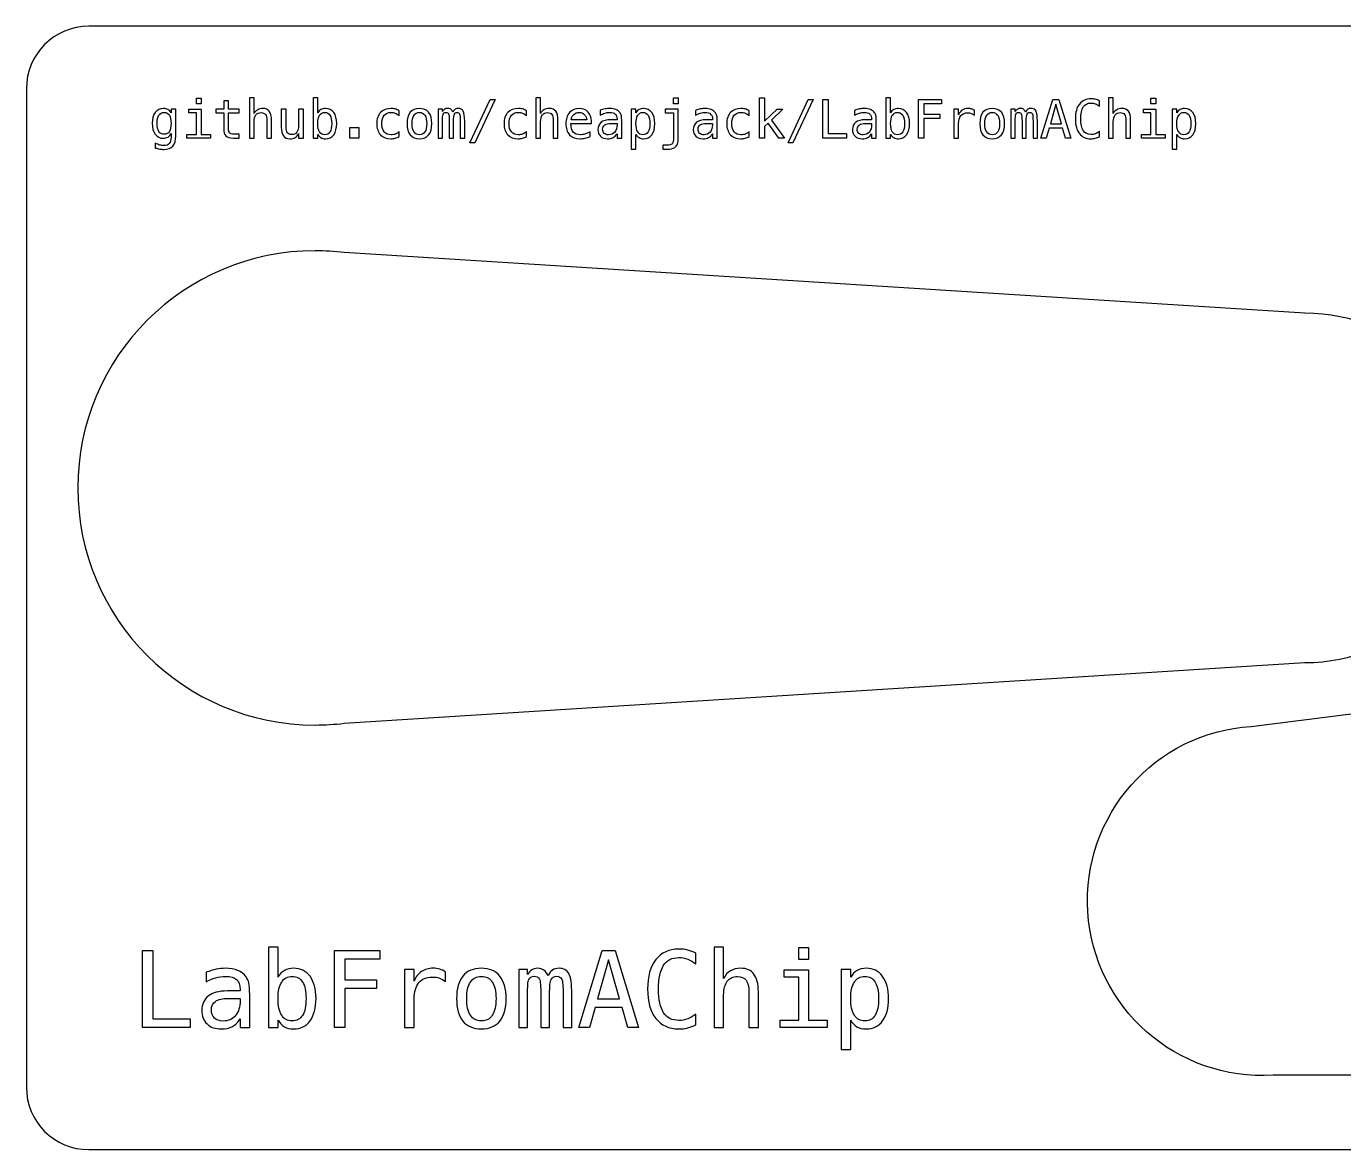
# Model space of a CAD drawing. Extents: x 30 to 231, y -227 to -37.
# Drawn here: x 29.7 to 135.2, y -126.9 to -36.9 of the extents above; entities that cross this region are included whole.
import ezdxf

# ---------------------------------------------------------------- set-up
doc = ezdxf.new("R2010")
doc.units = 0
doc.header["$MEASUREMENT"] = 0
doc.layers.add('LAYER_1', color=7, linetype='CONTINUOUS')

msp = doc.modelspace()

# ---------------------------------------------------------------- linework, layer by layer
at = {"layer": 'LAYER_1', "color": 250}
for points in [[(43.31, -42.66), (43.69, -42.66), (43.69, -43.13), (43.31, -43.13), (43.31, -42.66)], [(66.84, -42.77), (67.23, -42.77), (65.6, -46.25), (65.21, -46.25), (66.84, -42.77)], [(81.53, -42.64), (81.91, -42.64), (81.91, -43.13), (81.53, -43.13), (81.53, -42.64)], [(88.42, -42.64), (88.82, -42.64), (88.82, -44.51), (89.82, -43.55), (90.28, -43.55), (89.37, -44.42), (90.42, -45.86), (89.96, -45.86), (89.1, -44.67), (88.82, -44.93), (88.82, -45.86), (88.42, -45.86), (88.42, -42.64)], [(92.32, -42.77), (92.72, -42.77), (91.09, -46.25), (90.7, -46.25), (92.32, -42.77)], [(93.48, -42.77), (93.9, -42.77), (93.9, -45.51), (95.39, -45.51), (95.39, -45.86), (93.48, -45.86), (93.48, -42.77)], [(101.16, -42.77), (102.98, -42.77), (102.98, -43.13), (101.58, -43.13), (101.58, -43.95), (102.85, -43.95), (102.85, -44.3), (101.58, -44.3), (101.58, -45.86), (101.16, -45.86), (101.16, -42.77)], [(111.9, -42.77), (112.4, -42.77), (113.35, -45.86), (112.91, -45.86), (112.69, -45.06), (111.61, -45.06), (111.38, -45.86), (110.95, -45.86), (111.9, -42.77)], [(112.15, -43.14), (111.71, -44.72), (112.59, -44.72), (112.15, -43.14)], [(119.77, -42.66), (120.15, -42.66), (120.15, -43.13), (119.77, -43.13), (119.77, -42.66)], [(42.71, -43.55), (43.69, -43.55), (43.69, -45.57), (44.44, -45.57), (44.44, -45.86), (42.55, -45.86), (42.55, -45.57), (43.31, -45.57), (43.31, -43.85), (42.71, -43.85), (42.71, -43.55)], [(119.17, -43.55), (120.15, -43.55), (120.15, -45.57), (120.9, -45.57), (120.9, -45.86), (119.01, -45.86), (119.01, -45.57), (119.77, -45.57), (119.77, -43.85), (119.17, -43.85), (119.17, -43.55)], [(55.61, -45.03), (56.33, -45.03), (56.33, -45.86), (55.61, -45.86), (55.61, -45.03)], [(91.57, -110.71), (92.33, -110.71), (92.33, -111.67), (91.57, -111.67), (91.57, -110.71)], [(38.99, -110.95), (39.83, -110.95), (39.83, -116.42), (42.81, -116.42), (42.81, -117.12), (38.99, -117.12), (38.99, -110.95)], [(54.36, -110.95), (57.99, -110.95), (57.99, -111.65), (55.19, -111.65), (55.19, -113.31), (57.73, -113.31), (57.73, -114.01), (55.19, -114.01), (55.19, -117.12), (54.36, -117.12), (54.36, -110.95)], [(75.82, -110.95), (76.84, -110.95), (78.73, -117.12), (77.86, -117.12), (77.41, -115.51), (75.25, -115.51), (74.8, -117.12), (73.93, -117.12), (75.82, -110.95)], [(76.33, -111.69), (75.45, -114.84), (77.21, -114.84), (76.33, -111.69)], [(90.38, -112.51), (92.33, -112.51), (92.33, -116.53), (93.84, -116.53), (93.84, -117.12), (90.06, -117.12), (90.06, -116.53), (91.57, -116.53), (91.57, -113.1), (90.38, -113.1), (90.38, -112.51)]]:
    msp.add_lwpolyline(points, dxfattribs=at)
for points, knots in [([(229.69, -121.91), (229.69, -124.67), (227.45, -126.91), (224.69, -126.91), (224.69, -126.91), (34.69, -126.91), (34.69, -126.91), (31.93, -126.91), (29.69, -124.67), (29.69, -121.91), (29.69, -121.91), (29.69, -41.91), (29.69, -41.91), (29.69, -39.15), (31.93, -36.91), (34.69, -36.91), (34.69, -36.91), (224.69, -36.91), (224.69, -36.91), (227.45, -36.91), (229.69, -39.15), (229.69, -41.91), (229.69, -41.91), (229.69, -121.91), (229.69, -121.91)], [0, 0, 0, 0, 1, 1, 1, 2, 2, 2, 3, 3, 3, 4, 4, 4, 5, 5, 5, 6, 6, 6, 7, 7, 7, 8, 8, 8, 8]), ([(45.88, -42.89), (45.88, -42.89), (45.88, -43.55), (45.88, -43.55), (45.88, -43.55), (46.74, -43.55), (46.74, -43.55), (46.74, -43.55), (46.74, -43.84), (46.74, -43.84), (46.74, -43.84), (45.88, -43.84), (45.88, -43.84), (45.88, -43.84), (45.88, -45.1), (45.88, -45.1), (45.88, -45.27), (45.91, -45.39), (45.97, -45.46), (46.04, -45.52), (46.15, -45.56), (46.31, -45.56), (46.31, -45.56), (46.74, -45.56), (46.74, -45.56), (46.74, -45.56), (46.74, -45.86), (46.74, -45.86), (46.74, -45.86), (46.28, -45.86), (46.28, -45.86), (45.99, -45.86), (45.79, -45.8), (45.67, -45.69), (45.56, -45.58), (45.5, -45.38), (45.5, -45.1), (45.5, -45.1), (45.5, -43.84), (45.5, -43.84), (45.5, -43.84), (44.88, -43.84), (44.88, -43.84), (44.88, -43.84), (44.88, -43.55), (44.88, -43.55), (44.88, -43.55), (45.5, -43.55), (45.5, -43.55), (45.5, -43.55), (45.5, -42.89), (45.5, -42.89), (45.5, -42.89), (45.88, -42.89), (45.88, -42.89)], [0, 0, 0, 0, 1, 1, 1, 2, 2, 2, 3, 3, 3, 4, 4, 4, 5, 5, 5, 6, 6, 6, 7, 7, 7, 8, 8, 8, 9, 9, 9, 10, 10, 10, 11, 11, 11, 12, 12, 12, 13, 13, 13, 14, 14, 14, 15, 15, 15, 16, 16, 16, 17, 17, 17, 18, 18, 18, 18]), ([(49.33, -44.43), (49.33, -44.43), (49.33, -45.86), (49.33, -45.86), (49.33, -45.86), (48.95, -45.86), (48.95, -45.86), (48.95, -45.86), (48.95, -44.43), (48.95, -44.43), (48.95, -44.22), (48.91, -44.07), (48.84, -43.97), (48.76, -43.87), (48.65, -43.82), (48.49, -43.82), (48.32, -43.82), (48.18, -43.88), (48.08, -44.01), (47.99, -44.14), (47.94, -44.32), (47.94, -44.55), (47.94, -44.55), (47.94, -45.86), (47.94, -45.86), (47.94, -45.86), (47.56, -45.86), (47.56, -45.86), (47.56, -45.86), (47.56, -42.64), (47.56, -42.64), (47.56, -42.64), (47.94, -42.64), (47.94, -42.64), (47.94, -42.64), (47.94, -43.89), (47.94, -43.89), (48.01, -43.76), (48.1, -43.66), (48.22, -43.59), (48.33, -43.52), (48.47, -43.49), (48.63, -43.49), (48.86, -43.49), (49.04, -43.57), (49.15, -43.72), (49.27, -43.88), (49.33, -44.11), (49.33, -44.43)], [0, 0, 0, 0, 1, 1, 1, 2, 2, 2, 3, 3, 3, 4, 4, 4, 5, 5, 5, 6, 6, 6, 7, 7, 7, 8, 8, 8, 9, 9, 9, 10, 10, 10, 11, 11, 11, 12, 12, 12, 13, 13, 13, 14, 14, 14, 15, 15, 15, 16, 16, 16, 16]), ([(53.03, -43.84), (53.09, -43.73), (53.18, -43.64), (53.28, -43.58), (53.39, -43.52), (53.52, -43.49), (53.66, -43.49), (53.93, -43.49), (54.15, -43.6), (54.31, -43.81), (54.47, -44.03), (54.55, -44.32), (54.55, -44.7), (54.55, -45.08), (54.47, -45.38), (54.31, -45.6), (54.15, -45.81), (53.93, -45.92), (53.65, -45.92), (53.51, -45.92), (53.39, -45.89), (53.29, -45.83), (53.18, -45.77), (53.1, -45.68), (53.03, -45.57), (53.03, -45.57), (53.03, -45.86), (53.03, -45.86), (53.03, -45.86), (52.65, -45.86), (52.65, -45.86), (52.65, -45.86), (52.65, -42.64), (52.65, -42.64), (52.65, -42.64), (53.03, -42.64), (53.03, -42.64), (53.03, -42.64), (53.03, -43.84), (53.03, -43.84)], [0, 0, 0, 0, 1, 1, 1, 2, 2, 2, 3, 3, 3, 4, 4, 4, 5, 5, 5, 6, 6, 6, 7, 7, 7, 8, 8, 8, 9, 9, 9, 10, 10, 10, 11, 11, 11, 12, 12, 12, 13, 13, 13, 13]), ([(72.27, -44.43), (72.27, -44.43), (72.27, -45.86), (72.27, -45.86), (72.27, -45.86), (71.89, -45.86), (71.89, -45.86), (71.89, -45.86), (71.89, -44.43), (71.89, -44.43), (71.89, -44.22), (71.85, -44.07), (71.78, -43.97), (71.7, -43.87), (71.59, -43.82), (71.43, -43.82), (71.25, -43.82), (71.12, -43.88), (71.02, -44.01), (70.93, -44.14), (70.88, -44.32), (70.88, -44.55), (70.88, -44.55), (70.88, -45.86), (70.88, -45.86), (70.88, -45.86), (70.5, -45.86), (70.5, -45.86), (70.5, -45.86), (70.5, -42.64), (70.5, -42.64), (70.5, -42.64), (70.88, -42.64), (70.88, -42.64), (70.88, -42.64), (70.88, -43.89), (70.88, -43.89), (70.95, -43.76), (71.04, -43.66), (71.15, -43.59), (71.27, -43.52), (71.41, -43.49), (71.56, -43.49), (71.8, -43.49), (71.98, -43.57), (72.09, -43.72), (72.21, -43.88), (72.27, -44.11), (72.27, -44.43)], [0, 0, 0, 0, 1, 1, 1, 2, 2, 2, 3, 3, 3, 4, 4, 4, 5, 5, 5, 6, 6, 6, 7, 7, 7, 8, 8, 8, 9, 9, 9, 10, 10, 10, 11, 11, 11, 12, 12, 12, 13, 13, 13, 14, 14, 14, 15, 15, 15, 16, 16, 16, 16]), ([(98.91, -43.84), (98.97, -43.73), (99.05, -43.64), (99.16, -43.58), (99.27, -43.52), (99.39, -43.49), (99.53, -43.49), (99.81, -43.49), (100.03, -43.6), (100.19, -43.81), (100.35, -44.03), (100.43, -44.32), (100.43, -44.7), (100.43, -45.08), (100.35, -45.38), (100.19, -45.6), (100.03, -45.81), (99.81, -45.92), (99.53, -45.92), (99.39, -45.92), (99.27, -45.89), (99.16, -45.83), (99.06, -45.77), (98.97, -45.68), (98.91, -45.57), (98.91, -45.57), (98.91, -45.86), (98.91, -45.86), (98.91, -45.86), (98.53, -45.86), (98.53, -45.86), (98.53, -45.86), (98.53, -42.64), (98.53, -42.64), (98.53, -42.64), (98.91, -42.64), (98.91, -42.64), (98.91, -42.64), (98.91, -43.84), (98.91, -43.84)], [0, 0, 0, 0, 1, 1, 1, 2, 2, 2, 3, 3, 3, 4, 4, 4, 5, 5, 5, 6, 6, 6, 7, 7, 7, 8, 8, 8, 9, 9, 9, 10, 10, 10, 11, 11, 11, 12, 12, 12, 13, 13, 13, 13]), ([(115.64, -45.75), (115.53, -45.81), (115.43, -45.85), (115.31, -45.88), (115.2, -45.91), (115.08, -45.92), (114.96, -45.92), (114.56, -45.92), (114.26, -45.78), (114.04, -45.5), (113.82, -45.22), (113.71, -44.83), (113.71, -44.32), (113.71, -43.82), (113.82, -43.42), (114.04, -43.14), (114.26, -42.86), (114.57, -42.72), (114.96, -42.72), (115.08, -42.72), (115.2, -42.73), (115.31, -42.76), (115.43, -42.79), (115.53, -42.83), (115.64, -42.89), (115.64, -42.89), (115.64, -43.32), (115.64, -43.32), (115.54, -43.23), (115.43, -43.17), (115.31, -43.12), (115.2, -43.08), (115.08, -43.06), (114.96, -43.06), (114.69, -43.06), (114.48, -43.16), (114.35, -43.37), (114.21, -43.58), (114.15, -43.9), (114.15, -44.32), (114.15, -44.74), (114.21, -45.06), (114.35, -45.27), (114.48, -45.48), (114.69, -45.58), (114.96, -45.58), (115.08, -45.58), (115.2, -45.56), (115.32, -45.52), (115.43, -45.47), (115.54, -45.41), (115.64, -45.32), (115.64, -45.32), (115.64, -45.75), (115.64, -45.75)], [0, 0, 0, 0, 1, 1, 1, 2, 2, 2, 3, 3, 3, 4, 4, 4, 5, 5, 5, 6, 6, 6, 7, 7, 7, 8, 8, 8, 9, 9, 9, 10, 10, 10, 11, 11, 11, 12, 12, 12, 13, 13, 13, 14, 14, 14, 15, 15, 15, 16, 16, 16, 17, 17, 17, 18, 18, 18, 18]), ([(118.14, -44.43), (118.14, -44.43), (118.14, -45.86), (118.14, -45.86), (118.14, -45.86), (117.76, -45.86), (117.76, -45.86), (117.76, -45.86), (117.76, -44.43), (117.76, -44.43), (117.76, -44.22), (117.73, -44.07), (117.65, -43.97), (117.58, -43.87), (117.46, -43.82), (117.31, -43.82), (117.13, -43.82), (116.99, -43.88), (116.9, -44.01), (116.8, -44.14), (116.75, -44.32), (116.75, -44.55), (116.75, -44.55), (116.75, -45.86), (116.75, -45.86), (116.75, -45.86), (116.37, -45.86), (116.37, -45.86), (116.37, -45.86), (116.37, -42.64), (116.37, -42.64), (116.37, -42.64), (116.75, -42.64), (116.75, -42.64), (116.75, -42.64), (116.75, -43.89), (116.75, -43.89), (116.82, -43.76), (116.91, -43.66), (117.03, -43.59), (117.15, -43.52), (117.28, -43.49), (117.44, -43.49), (117.68, -43.49), (117.85, -43.57), (117.97, -43.72), (118.09, -43.88), (118.14, -44.11), (118.14, -44.43)], [0, 0, 0, 0, 1, 1, 1, 2, 2, 2, 3, 3, 3, 4, 4, 4, 5, 5, 5, 6, 6, 6, 7, 7, 7, 8, 8, 8, 9, 9, 9, 10, 10, 10, 11, 11, 11, 12, 12, 12, 13, 13, 13, 14, 14, 14, 15, 15, 15, 16, 16, 16, 16]), ([(41.66, -45.71), (41.66, -46.06), (41.58, -46.32), (41.42, -46.5), (41.26, -46.68), (41.01, -46.77), (40.7, -46.77), (40.59, -46.77), (40.48, -46.76), (40.37, -46.74), (40.25, -46.72), (40.14, -46.69), (40.02, -46.66), (40.02, -46.66), (40.02, -46.28), (40.02, -46.28), (40.16, -46.34), (40.28, -46.39), (40.39, -46.42), (40.5, -46.45), (40.6, -46.47), (40.7, -46.47), (40.9, -46.47), (41.05, -46.41), (41.14, -46.3), (41.24, -46.19), (41.28, -46.01), (41.28, -45.77), (41.28, -45.77), (41.28, -45.75), (41.28, -45.75), (41.28, -45.75), (41.28, -45.49), (41.28, -45.49), (41.22, -45.62), (41.14, -45.72), (41.04, -45.78), (40.93, -45.85), (40.8, -45.88), (40.65, -45.88), (40.38, -45.88), (40.17, -45.77), (40.01, -45.55), (39.85, -45.34), (39.77, -45.05), (39.77, -44.68), (39.77, -44.32), (39.85, -44.03), (40.01, -43.81), (40.17, -43.6), (40.38, -43.49), (40.65, -43.49), (40.8, -43.49), (40.93, -43.52), (41.03, -43.58), (41.14, -43.64), (41.22, -43.73), (41.28, -43.85), (41.28, -43.85), (41.28, -43.55), (41.28, -43.55), (41.28, -43.55), (41.66, -43.55), (41.66, -43.55), (41.66, -43.55), (41.66, -45.71), (41.66, -45.71)], [0, 0, 0, 0, 1, 1, 1, 2, 2, 2, 3, 3, 3, 4, 4, 4, 5, 5, 5, 6, 6, 6, 7, 7, 7, 8, 8, 8, 9, 9, 9, 10, 10, 10, 11, 11, 11, 12, 12, 12, 13, 13, 13, 14, 14, 14, 15, 15, 15, 16, 16, 16, 17, 17, 17, 18, 18, 18, 19, 19, 19, 20, 20, 20, 21, 21, 21, 22, 22, 22, 22]), ([(41.28, -44.68), (41.28, -44.4), (41.24, -44.18), (41.15, -44.03), (41.05, -43.89), (40.92, -43.81), (40.74, -43.81), (40.55, -43.81), (40.41, -43.89), (40.31, -44.03), (40.22, -44.18), (40.17, -44.4), (40.17, -44.68), (40.17, -44.97), (40.22, -45.19), (40.31, -45.34), (40.41, -45.49), (40.56, -45.56), (40.74, -45.56), (40.92, -45.56), (41.05, -45.49), (41.15, -45.34), (41.24, -45.19), (41.28, -44.97), (41.28, -44.68)], [0, 0, 0, 0, 1, 1, 1, 2, 2, 2, 3, 3, 3, 4, 4, 4, 5, 5, 5, 6, 6, 6, 7, 7, 7, 8, 8, 8, 8]), ([(50.11, -44.98), (50.11, -44.98), (50.11, -43.55), (50.11, -43.55), (50.11, -43.55), (50.49, -43.55), (50.49, -43.55), (50.49, -43.55), (50.49, -44.98), (50.49, -44.98), (50.49, -45.19), (50.53, -45.35), (50.6, -45.44), (50.67, -45.54), (50.79, -45.59), (50.94, -45.59), (51.12, -45.59), (51.26, -45.53), (51.35, -45.4), (51.45, -45.28), (51.5, -45.09), (51.5, -44.86), (51.5, -44.86), (51.5, -43.55), (51.5, -43.55), (51.5, -43.55), (51.88, -43.55), (51.88, -43.55), (51.88, -43.55), (51.88, -45.86), (51.88, -45.86), (51.88, -45.86), (51.5, -45.86), (51.5, -45.86), (51.5, -45.86), (51.5, -45.51), (51.5, -45.51), (51.43, -45.65), (51.34, -45.75), (51.22, -45.82), (51.1, -45.89), (50.97, -45.92), (50.81, -45.92), (50.57, -45.92), (50.4, -45.84), (50.28, -45.69), (50.17, -45.53), (50.11, -45.3), (50.11, -44.98)], [0, 0, 0, 0, 1, 1, 1, 2, 2, 2, 3, 3, 3, 4, 4, 4, 5, 5, 5, 6, 6, 6, 7, 7, 7, 8, 8, 8, 9, 9, 9, 10, 10, 10, 11, 11, 11, 12, 12, 12, 13, 13, 13, 14, 14, 14, 15, 15, 15, 16, 16, 16, 16]), ([(54.15, -44.71), (54.15, -44.41), (54.11, -44.19), (54.01, -44.04), (53.92, -43.89), (53.78, -43.81), (53.6, -43.81), (53.41, -43.81), (53.27, -43.89), (53.18, -44.04), (53.08, -44.19), (53.03, -44.41), (53.03, -44.71), (53.03, -45), (53.08, -45.22), (53.18, -45.37), (53.27, -45.52), (53.41, -45.6), (53.6, -45.6), (53.78, -45.6), (53.92, -45.52), (54.01, -45.37), (54.11, -45.22), (54.15, -45), (54.15, -44.71)], [0, 0, 0, 0, 1, 1, 1, 2, 2, 2, 3, 3, 3, 4, 4, 4, 5, 5, 5, 6, 6, 6, 7, 7, 7, 8, 8, 8, 8]), ([(59.55, -45.74), (59.44, -45.8), (59.34, -45.85), (59.23, -45.88), (59.12, -45.91), (59.01, -45.92), (58.9, -45.92), (58.54, -45.92), (58.26, -45.81), (58.06, -45.6), (57.86, -45.38), (57.75, -45.09), (57.75, -44.71), (57.75, -44.33), (57.86, -44.03), (58.06, -43.81), (58.26, -43.6), (58.54, -43.49), (58.9, -43.49), (59.01, -43.49), (59.12, -43.5), (59.22, -43.53), (59.33, -43.56), (59.44, -43.61), (59.55, -43.67), (59.55, -43.67), (59.55, -44.07), (59.55, -44.07), (59.44, -43.98), (59.34, -43.91), (59.24, -43.87), (59.14, -43.83), (59.03, -43.81), (58.9, -43.81), (58.66, -43.81), (58.48, -43.89), (58.35, -44.04), (58.22, -44.2), (58.16, -44.42), (58.16, -44.71), (58.16, -44.99), (58.22, -45.21), (58.35, -45.37), (58.48, -45.52), (58.66, -45.6), (58.9, -45.6), (59.03, -45.6), (59.15, -45.58), (59.25, -45.54), (59.36, -45.5), (59.46, -45.43), (59.55, -45.35), (59.55, -45.35), (59.55, -45.74), (59.55, -45.74)], [0, 0, 0, 0, 1, 1, 1, 2, 2, 2, 3, 3, 3, 4, 4, 4, 5, 5, 5, 6, 6, 6, 7, 7, 7, 8, 8, 8, 9, 9, 9, 10, 10, 10, 11, 11, 11, 12, 12, 12, 13, 13, 13, 14, 14, 14, 15, 15, 15, 16, 16, 16, 17, 17, 17, 18, 18, 18, 18]), ([(61.17, -43.49), (61.49, -43.49), (61.74, -43.59), (61.91, -43.8), (62.08, -44.01), (62.17, -44.31), (62.17, -44.71), (62.17, -45.1), (62.08, -45.4), (61.91, -45.61), (61.74, -45.82), (61.5, -45.92), (61.17, -45.92), (60.85, -45.92), (60.61, -45.82), (60.44, -45.61), (60.27, -45.4), (60.18, -45.1), (60.18, -44.71), (60.18, -44.31), (60.27, -44.01), (60.44, -43.8), (60.61, -43.59), (60.85, -43.49), (61.17, -43.49)], [0, 0, 0, 0, 1, 1, 1, 2, 2, 2, 3, 3, 3, 4, 4, 4, 5, 5, 5, 6, 6, 6, 7, 7, 7, 8, 8, 8, 8]), ([(61.17, -43.81), (60.98, -43.81), (60.83, -43.89), (60.74, -44.04), (60.64, -44.19), (60.59, -44.41), (60.59, -44.71), (60.59, -45), (60.64, -45.22), (60.74, -45.37), (60.83, -45.52), (60.98, -45.6), (61.17, -45.6), (61.37, -45.6), (61.51, -45.52), (61.61, -45.37), (61.71, -45.22), (61.76, -45), (61.76, -44.71), (61.76, -44.41), (61.71, -44.19), (61.61, -44.04), (61.51, -43.89), (61.37, -43.81), (61.17, -43.81)], [0, 0, 0, 0, 1, 1, 1, 2, 2, 2, 3, 3, 3, 4, 4, 4, 5, 5, 5, 6, 6, 6, 7, 7, 7, 8, 8, 8, 8]), ([(63.85, -43.78), (63.89, -43.68), (63.95, -43.61), (64.03, -43.56), (64.1, -43.51), (64.18, -43.49), (64.29, -43.49), (64.47, -43.49), (64.6, -43.56), (64.68, -43.71), (64.76, -43.85), (64.8, -44.12), (64.8, -44.52), (64.8, -44.52), (64.8, -45.86), (64.8, -45.86), (64.8, -45.86), (64.45, -45.86), (64.45, -45.86), (64.45, -45.86), (64.45, -44.54), (64.45, -44.54), (64.45, -44.21), (64.43, -44.01), (64.39, -43.93), (64.36, -43.85), (64.29, -43.81), (64.19, -43.81), (64.08, -43.81), (64.01, -43.85), (63.97, -43.94), (63.93, -44.02), (63.91, -44.22), (63.91, -44.54), (63.91, -44.54), (63.91, -45.86), (63.91, -45.86), (63.91, -45.86), (63.56, -45.86), (63.56, -45.86), (63.56, -45.86), (63.56, -44.54), (63.56, -44.54), (63.56, -44.21), (63.54, -44), (63.5, -43.92), (63.46, -43.85), (63.39, -43.81), (63.29, -43.81), (63.19, -43.81), (63.12, -43.85), (63.08, -43.94), (63.04, -44.02), (63.02, -44.22), (63.02, -44.54), (63.02, -44.54), (63.02, -45.86), (63.02, -45.86), (63.02, -45.86), (62.67, -45.86), (62.67, -45.86), (62.67, -45.86), (62.67, -43.55), (62.67, -43.55), (62.67, -43.55), (63.02, -43.55), (63.02, -43.55), (63.02, -43.55), (63.02, -43.74), (63.02, -43.74), (63.07, -43.66), (63.12, -43.6), (63.19, -43.56), (63.26, -43.51), (63.34, -43.49), (63.42, -43.49), (63.53, -43.49), (63.61, -43.51), (63.68, -43.56), (63.75, -43.61), (63.81, -43.68), (63.85, -43.78)], [0, 0, 0, 0, 1, 1, 1, 2, 2, 2, 3, 3, 3, 4, 4, 4, 5, 5, 5, 6, 6, 6, 7, 7, 7, 8, 8, 8, 9, 9, 9, 10, 10, 10, 11, 11, 11, 12, 12, 12, 13, 13, 13, 14, 14, 14, 15, 15, 15, 16, 16, 16, 17, 17, 17, 18, 18, 18, 19, 19, 19, 20, 20, 20, 21, 21, 21, 22, 22, 22, 23, 23, 23, 24, 24, 24, 25, 25, 25, 26, 26, 26, 27, 27, 27, 27]), ([(69.74, -45.74), (69.64, -45.8), (69.53, -45.85), (69.42, -45.88), (69.32, -45.91), (69.21, -45.92), (69.09, -45.92), (68.73, -45.92), (68.45, -45.81), (68.25, -45.6), (68.05, -45.38), (67.95, -45.09), (67.95, -44.71), (67.95, -44.33), (68.05, -44.03), (68.25, -43.81), (68.45, -43.6), (68.73, -43.49), (69.09, -43.49), (69.2, -43.49), (69.31, -43.5), (69.42, -43.53), (69.53, -43.56), (69.63, -43.61), (69.74, -43.67), (69.74, -43.67), (69.74, -44.07), (69.74, -44.07), (69.64, -43.98), (69.54, -43.91), (69.44, -43.87), (69.34, -43.83), (69.22, -43.81), (69.09, -43.81), (68.85, -43.81), (68.67, -43.89), (68.54, -44.04), (68.41, -44.2), (68.35, -44.42), (68.35, -44.71), (68.35, -44.99), (68.42, -45.21), (68.54, -45.37), (68.67, -45.52), (68.86, -45.6), (69.09, -45.6), (69.23, -45.6), (69.34, -45.58), (69.45, -45.54), (69.55, -45.5), (69.65, -45.43), (69.74, -45.35), (69.74, -45.35), (69.74, -45.74), (69.74, -45.74)], [0, 0, 0, 0, 1, 1, 1, 2, 2, 2, 3, 3, 3, 4, 4, 4, 5, 5, 5, 6, 6, 6, 7, 7, 7, 8, 8, 8, 9, 9, 9, 10, 10, 10, 11, 11, 11, 12, 12, 12, 13, 13, 13, 14, 14, 14, 15, 15, 15, 16, 16, 16, 17, 17, 17, 18, 18, 18, 18]), ([(74.96, -44.51), (74.96, -44.51), (74.96, -44.7), (74.96, -44.7), (74.96, -44.7), (73.31, -44.7), (73.31, -44.7), (73.31, -44.7), (73.31, -44.71), (73.31, -44.71), (73.3, -45.03), (73.36, -45.25), (73.49, -45.39), (73.62, -45.53), (73.81, -45.6), (74.05, -45.6), (74.17, -45.6), (74.3, -45.58), (74.43, -45.54), (74.56, -45.5), (74.7, -45.44), (74.85, -45.37), (74.85, -45.37), (74.85, -45.74), (74.85, -45.74), (74.71, -45.8), (74.57, -45.85), (74.44, -45.88), (74.3, -45.91), (74.17, -45.92), (74.05, -45.92), (73.69, -45.92), (73.4, -45.81), (73.2, -45.6), (73, -45.38), (72.9, -45.08), (72.9, -44.71), (72.9, -44.34), (73, -44.04), (73.2, -43.82), (73.39, -43.6), (73.66, -43.49), (73.99, -43.49), (74.28, -43.49), (74.52, -43.59), (74.69, -43.79), (74.86, -43.99), (74.95, -44.23), (74.96, -44.51)], [0, 0, 0, 0, 1, 1, 1, 2, 2, 2, 3, 3, 3, 4, 4, 4, 5, 5, 5, 6, 6, 6, 7, 7, 7, 8, 8, 8, 9, 9, 9, 10, 10, 10, 11, 11, 11, 12, 12, 12, 13, 13, 13, 14, 14, 14, 15, 15, 15, 16, 16, 16, 16]), ([(74.58, -44.4), (74.56, -44.24), (74.5, -44.1), (74.4, -43.99), (74.3, -43.87), (74.16, -43.81), (73.97, -43.81), (73.79, -43.81), (73.64, -43.87), (73.52, -43.99), (73.4, -44.12), (73.34, -44.25), (73.33, -44.4), (73.33, -44.4), (74.58, -44.4), (74.58, -44.4)], [0, 0, 0, 0, 1, 1, 1, 2, 2, 2, 3, 3, 3, 4, 4, 4, 5, 5, 5, 5]), ([(77.38, -44.54), (77.38, -44.54), (77.38, -45.86), (77.38, -45.86), (77.38, -45.86), (77, -45.86), (77, -45.86), (77, -45.86), (77, -45.52), (77, -45.52), (76.92, -45.66), (76.82, -45.76), (76.69, -45.82), (76.57, -45.89), (76.42, -45.92), (76.24, -45.92), (76.01, -45.92), (75.82, -45.85), (75.68, -45.72), (75.54, -45.59), (75.47, -45.41), (75.47, -45.19), (75.47, -44.93), (75.55, -44.73), (75.73, -44.6), (75.9, -44.47), (76.15, -44.4), (76.49, -44.4), (76.49, -44.4), (77, -44.4), (77, -44.4), (77, -44.4), (77, -44.34), (77, -44.34), (77, -44.16), (76.95, -44.02), (76.86, -43.94), (76.77, -43.85), (76.62, -43.81), (76.42, -43.81), (76.29, -43.81), (76.16, -43.83), (76.02, -43.87), (75.89, -43.91), (75.76, -43.96), (75.64, -44.03), (75.64, -44.03), (75.64, -43.65), (75.64, -43.65), (75.78, -43.6), (75.91, -43.56), (76.04, -43.53), (76.17, -43.5), (76.3, -43.49), (76.42, -43.49), (76.61, -43.49), (76.77, -43.52), (76.91, -43.57), (77.04, -43.63), (77.15, -43.72), (77.24, -43.83), (77.29, -43.9), (77.33, -43.98), (77.35, -44.08), (77.37, -44.19), (77.38, -44.34), (77.38, -44.54)], [0, 0, 0, 0, 1, 1, 1, 2, 2, 2, 3, 3, 3, 4, 4, 4, 5, 5, 5, 6, 6, 6, 7, 7, 7, 8, 8, 8, 9, 9, 9, 10, 10, 10, 11, 11, 11, 12, 12, 12, 13, 13, 13, 14, 14, 14, 15, 15, 15, 16, 16, 16, 17, 17, 17, 18, 18, 18, 19, 19, 19, 20, 20, 20, 21, 21, 21, 22, 22, 22, 22]), ([(78.52, -45.57), (78.52, -45.57), (78.52, -46.74), (78.52, -46.74), (78.52, -46.74), (78.13, -46.74), (78.13, -46.74), (78.13, -46.74), (78.13, -43.55), (78.13, -43.55), (78.13, -43.55), (78.52, -43.55), (78.52, -43.55), (78.52, -43.55), (78.52, -43.84), (78.52, -43.84), (78.58, -43.73), (78.66, -43.64), (78.77, -43.58), (78.88, -43.52), (79, -43.49), (79.13, -43.49), (79.41, -43.49), (79.63, -43.6), (79.79, -43.81), (79.95, -44.03), (80.03, -44.33), (80.03, -44.71), (80.03, -45.09), (79.95, -45.39), (79.79, -45.6), (79.63, -45.81), (79.41, -45.92), (79.13, -45.92), (78.99, -45.92), (78.87, -45.89), (78.77, -45.83), (78.66, -45.77), (78.58, -45.68), (78.52, -45.57)], [0, 0, 0, 0, 1, 1, 1, 2, 2, 2, 3, 3, 3, 4, 4, 4, 5, 5, 5, 6, 6, 6, 7, 7, 7, 8, 8, 8, 9, 9, 9, 10, 10, 10, 11, 11, 11, 12, 12, 12, 13, 13, 13, 13]), ([(79.63, -44.71), (79.63, -44.41), (79.59, -44.19), (79.49, -44.04), (79.4, -43.89), (79.26, -43.81), (79.08, -43.81), (78.89, -43.81), (78.75, -43.89), (78.66, -44.04), (78.56, -44.19), (78.52, -44.41), (78.52, -44.71), (78.52, -45), (78.56, -45.22), (78.66, -45.37), (78.75, -45.52), (78.89, -45.6), (79.08, -45.6), (79.26, -45.6), (79.4, -45.52), (79.49, -45.37), (79.59, -45.22), (79.63, -45), (79.63, -44.71)], [0, 0, 0, 0, 1, 1, 1, 2, 2, 2, 3, 3, 3, 4, 4, 4, 5, 5, 5, 6, 6, 6, 7, 7, 7, 8, 8, 8, 8]), ([(81.53, -45.9), (81.53, -45.9), (81.53, -43.84), (81.53, -43.84), (81.53, -43.84), (80.87, -43.84), (80.87, -43.84), (80.87, -43.84), (80.87, -43.55), (80.87, -43.55), (80.87, -43.55), (81.91, -43.55), (81.91, -43.55), (81.91, -43.55), (81.91, -45.9), (81.91, -45.9), (81.91, -46.17), (81.85, -46.38), (81.73, -46.52), (81.6, -46.67), (81.43, -46.74), (81.2, -46.74), (81.2, -46.74), (80.67, -46.74), (80.67, -46.74), (80.67, -46.74), (80.67, -46.42), (80.67, -46.42), (80.67, -46.42), (81.16, -46.42), (81.16, -46.42), (81.28, -46.42), (81.38, -46.38), (81.44, -46.29), (81.5, -46.2), (81.53, -46.07), (81.53, -45.9)], [0, 0, 0, 0, 1, 1, 1, 2, 2, 2, 3, 3, 3, 4, 4, 4, 5, 5, 5, 6, 6, 6, 7, 7, 7, 8, 8, 8, 9, 9, 9, 10, 10, 10, 11, 11, 11, 12, 12, 12, 12]), ([(85.03, -44.54), (85.03, -44.54), (85.03, -45.86), (85.03, -45.86), (85.03, -45.86), (84.65, -45.86), (84.65, -45.86), (84.65, -45.86), (84.65, -45.52), (84.65, -45.52), (84.56, -45.66), (84.46, -45.76), (84.34, -45.82), (84.22, -45.89), (84.07, -45.92), (83.89, -45.92), (83.65, -45.92), (83.47, -45.85), (83.32, -45.72), (83.18, -45.59), (83.11, -45.41), (83.11, -45.19), (83.11, -44.93), (83.2, -44.73), (83.37, -44.6), (83.55, -44.47), (83.8, -44.4), (84.13, -44.4), (84.13, -44.4), (84.65, -44.4), (84.65, -44.4), (84.65, -44.4), (84.65, -44.34), (84.65, -44.34), (84.64, -44.16), (84.6, -44.02), (84.5, -43.94), (84.41, -43.85), (84.26, -43.81), (84.06, -43.81), (83.93, -43.81), (83.8, -43.83), (83.67, -43.87), (83.54, -43.91), (83.41, -43.96), (83.28, -44.03), (83.28, -44.03), (83.28, -43.65), (83.28, -43.65), (83.42, -43.6), (83.56, -43.56), (83.69, -43.53), (83.82, -43.5), (83.94, -43.49), (84.06, -43.49), (84.25, -43.49), (84.42, -43.52), (84.55, -43.57), (84.69, -43.63), (84.8, -43.72), (84.88, -43.83), (84.94, -43.9), (84.97, -43.98), (84.99, -44.08), (85.02, -44.19), (85.03, -44.34), (85.03, -44.54)], [0, 0, 0, 0, 1, 1, 1, 2, 2, 2, 3, 3, 3, 4, 4, 4, 5, 5, 5, 6, 6, 6, 7, 7, 7, 8, 8, 8, 9, 9, 9, 10, 10, 10, 11, 11, 11, 12, 12, 12, 13, 13, 13, 14, 14, 14, 15, 15, 15, 16, 16, 16, 17, 17, 17, 18, 18, 18, 19, 19, 19, 20, 20, 20, 21, 21, 21, 22, 22, 22, 22]), ([(87.58, -45.74), (87.48, -45.8), (87.37, -45.85), (87.27, -45.88), (87.16, -45.91), (87.05, -45.92), (86.93, -45.92), (86.58, -45.92), (86.3, -45.81), (86.09, -45.6), (85.89, -45.38), (85.79, -45.09), (85.79, -44.71), (85.79, -44.33), (85.89, -44.03), (86.09, -43.81), (86.3, -43.6), (86.58, -43.49), (86.93, -43.49), (87.05, -43.49), (87.15, -43.5), (87.26, -43.53), (87.37, -43.56), (87.47, -43.61), (87.58, -43.67), (87.58, -43.67), (87.58, -44.07), (87.58, -44.07), (87.48, -43.98), (87.38, -43.91), (87.28, -43.87), (87.18, -43.83), (87.06, -43.81), (86.93, -43.81), (86.7, -43.81), (86.51, -43.89), (86.38, -44.04), (86.26, -44.2), (86.19, -44.42), (86.19, -44.71), (86.19, -44.99), (86.26, -45.21), (86.38, -45.37), (86.51, -45.52), (86.7, -45.6), (86.93, -45.6), (87.07, -45.6), (87.18, -45.58), (87.29, -45.54), (87.39, -45.5), (87.49, -45.43), (87.58, -45.35), (87.58, -45.35), (87.58, -45.74), (87.58, -45.74)], [0, 0, 0, 0, 1, 1, 1, 2, 2, 2, 3, 3, 3, 4, 4, 4, 5, 5, 5, 6, 6, 6, 7, 7, 7, 8, 8, 8, 9, 9, 9, 10, 10, 10, 11, 11, 11, 12, 12, 12, 13, 13, 13, 14, 14, 14, 15, 15, 15, 16, 16, 16, 17, 17, 17, 18, 18, 18, 18]), ([(97.77, -44.54), (97.77, -44.54), (97.77, -45.86), (97.77, -45.86), (97.77, -45.86), (97.39, -45.86), (97.39, -45.86), (97.39, -45.86), (97.39, -45.52), (97.39, -45.52), (97.31, -45.66), (97.21, -45.76), (97.08, -45.82), (96.96, -45.89), (96.81, -45.92), (96.63, -45.92), (96.4, -45.92), (96.21, -45.85), (96.07, -45.72), (95.93, -45.59), (95.86, -45.41), (95.86, -45.19), (95.86, -44.93), (95.94, -44.73), (96.12, -44.6), (96.29, -44.47), (96.54, -44.4), (96.88, -44.4), (96.88, -44.4), (97.39, -44.4), (97.39, -44.4), (97.39, -44.4), (97.39, -44.34), (97.39, -44.34), (97.39, -44.16), (97.34, -44.02), (97.25, -43.94), (97.16, -43.85), (97.01, -43.81), (96.81, -43.81), (96.68, -43.81), (96.55, -43.83), (96.41, -43.87), (96.28, -43.91), (96.15, -43.96), (96.03, -44.03), (96.03, -44.03), (96.03, -43.65), (96.03, -43.65), (96.17, -43.6), (96.3, -43.56), (96.43, -43.53), (96.56, -43.5), (96.68, -43.49), (96.81, -43.49), (97, -43.49), (97.16, -43.52), (97.3, -43.57), (97.43, -43.63), (97.54, -43.72), (97.63, -43.83), (97.68, -43.9), (97.72, -43.98), (97.74, -44.08), (97.76, -44.19), (97.77, -44.34), (97.77, -44.54)], [0, 0, 0, 0, 1, 1, 1, 2, 2, 2, 3, 3, 3, 4, 4, 4, 5, 5, 5, 6, 6, 6, 7, 7, 7, 8, 8, 8, 9, 9, 9, 10, 10, 10, 11, 11, 11, 12, 12, 12, 13, 13, 13, 14, 14, 14, 15, 15, 15, 16, 16, 16, 17, 17, 17, 18, 18, 18, 19, 19, 19, 20, 20, 20, 21, 21, 21, 22, 22, 22, 22]), ([(100.03, -44.71), (100.03, -44.41), (99.98, -44.19), (99.89, -44.04), (99.79, -43.89), (99.66, -43.81), (99.47, -43.81), (99.29, -43.81), (99.15, -43.89), (99.05, -44.04), (98.96, -44.19), (98.91, -44.41), (98.91, -44.71), (98.91, -45), (98.96, -45.22), (99.05, -45.37), (99.15, -45.52), (99.29, -45.6), (99.47, -45.6), (99.66, -45.6), (99.79, -45.52), (99.89, -45.37), (99.98, -45.22), (100.03, -45), (100.03, -44.71)], [0, 0, 0, 0, 1, 1, 1, 2, 2, 2, 3, 3, 3, 4, 4, 4, 5, 5, 5, 6, 6, 6, 7, 7, 7, 8, 8, 8, 8]), ([(105.62, -44.02), (105.53, -43.96), (105.45, -43.91), (105.37, -43.89), (105.28, -43.86), (105.19, -43.84), (105.09, -43.84), (104.85, -43.84), (104.67, -43.92), (104.55, -44.06), (104.42, -44.21), (104.36, -44.43), (104.36, -44.71), (104.36, -44.71), (104.36, -45.86), (104.36, -45.86), (104.36, -45.86), (103.98, -45.86), (103.98, -45.86), (103.98, -45.86), (103.98, -43.55), (103.98, -43.55), (103.98, -43.55), (104.36, -43.55), (104.36, -43.55), (104.36, -43.55), (104.36, -44), (104.36, -44), (104.42, -43.83), (104.52, -43.71), (104.65, -43.62), (104.78, -43.53), (104.94, -43.49), (105.12, -43.49), (105.21, -43.49), (105.3, -43.5), (105.38, -43.53), (105.46, -43.55), (105.54, -43.59), (105.62, -43.63), (105.62, -43.63), (105.62, -44.02), (105.62, -44.02)], [0, 0, 0, 0, 1, 1, 1, 2, 2, 2, 3, 3, 3, 4, 4, 4, 5, 5, 5, 6, 6, 6, 7, 7, 7, 8, 8, 8, 9, 9, 9, 10, 10, 10, 11, 11, 11, 12, 12, 12, 13, 13, 13, 14, 14, 14, 14]), ([(107.05, -43.49), (107.37, -43.49), (107.62, -43.59), (107.79, -43.8), (107.96, -44.01), (108.04, -44.31), (108.04, -44.71), (108.04, -45.1), (107.96, -45.4), (107.79, -45.61), (107.62, -45.82), (107.37, -45.92), (107.05, -45.92), (106.73, -45.92), (106.48, -45.82), (106.31, -45.61), (106.14, -45.4), (106.06, -45.1), (106.06, -44.71), (106.06, -44.31), (106.14, -44.01), (106.31, -43.8), (106.48, -43.59), (106.73, -43.49), (107.05, -43.49)], [0, 0, 0, 0, 1, 1, 1, 2, 2, 2, 3, 3, 3, 4, 4, 4, 5, 5, 5, 6, 6, 6, 7, 7, 7, 8, 8, 8, 8]), ([(107.05, -43.81), (106.86, -43.81), (106.71, -43.89), (106.61, -44.04), (106.51, -44.19), (106.46, -44.41), (106.46, -44.71), (106.46, -45), (106.51, -45.22), (106.61, -45.37), (106.71, -45.52), (106.86, -45.6), (107.05, -45.6), (107.24, -45.6), (107.39, -45.52), (107.49, -45.37), (107.59, -45.22), (107.64, -45), (107.64, -44.71), (107.64, -44.41), (107.59, -44.19), (107.49, -44.04), (107.39, -43.89), (107.24, -43.81), (107.05, -43.81)], [0, 0, 0, 0, 1, 1, 1, 2, 2, 2, 3, 3, 3, 4, 4, 4, 5, 5, 5, 6, 6, 6, 7, 7, 7, 8, 8, 8, 8]), ([(109.72, -43.78), (109.77, -43.68), (109.83, -43.61), (109.9, -43.56), (109.97, -43.51), (110.06, -43.49), (110.16, -43.49), (110.35, -43.49), (110.48, -43.56), (110.56, -43.71), (110.63, -43.85), (110.67, -44.12), (110.67, -44.52), (110.67, -44.52), (110.67, -45.86), (110.67, -45.86), (110.67, -45.86), (110.32, -45.86), (110.32, -45.86), (110.32, -45.86), (110.32, -44.54), (110.32, -44.54), (110.32, -44.21), (110.31, -44.01), (110.27, -43.93), (110.23, -43.85), (110.17, -43.81), (110.07, -43.81), (109.96, -43.81), (109.88, -43.85), (109.84, -43.94), (109.8, -44.02), (109.78, -44.22), (109.78, -44.54), (109.78, -44.54), (109.78, -45.86), (109.78, -45.86), (109.78, -45.86), (109.44, -45.86), (109.44, -45.86), (109.44, -45.86), (109.44, -44.54), (109.44, -44.54), (109.44, -44.21), (109.42, -44), (109.38, -43.92), (109.34, -43.85), (109.27, -43.81), (109.16, -43.81), (109.06, -43.81), (108.99, -43.85), (108.95, -43.94), (108.92, -44.02), (108.9, -44.22), (108.9, -44.54), (108.9, -44.54), (108.9, -45.86), (108.9, -45.86), (108.9, -45.86), (108.55, -45.86), (108.55, -45.86), (108.55, -45.86), (108.55, -43.55), (108.55, -43.55), (108.55, -43.55), (108.9, -43.55), (108.9, -43.55), (108.9, -43.55), (108.9, -43.74), (108.9, -43.74), (108.94, -43.66), (109, -43.6), (109.07, -43.56), (109.13, -43.51), (109.21, -43.49), (109.3, -43.49), (109.4, -43.49), (109.49, -43.51), (109.56, -43.56), (109.63, -43.61), (109.68, -43.68), (109.72, -43.78)], [0, 0, 0, 0, 1, 1, 1, 2, 2, 2, 3, 3, 3, 4, 4, 4, 5, 5, 5, 6, 6, 6, 7, 7, 7, 8, 8, 8, 9, 9, 9, 10, 10, 10, 11, 11, 11, 12, 12, 12, 13, 13, 13, 14, 14, 14, 15, 15, 15, 16, 16, 16, 17, 17, 17, 18, 18, 18, 19, 19, 19, 20, 20, 20, 21, 21, 21, 22, 22, 22, 23, 23, 23, 24, 24, 24, 25, 25, 25, 26, 26, 26, 27, 27, 27, 27]), ([(121.84, -45.57), (121.84, -45.57), (121.84, -46.74), (121.84, -46.74), (121.84, -46.74), (121.46, -46.74), (121.46, -46.74), (121.46, -46.74), (121.46, -43.55), (121.46, -43.55), (121.46, -43.55), (121.84, -43.55), (121.84, -43.55), (121.84, -43.55), (121.84, -43.84), (121.84, -43.84), (121.91, -43.73), (121.99, -43.64), (122.1, -43.58), (122.2, -43.52), (122.32, -43.49), (122.46, -43.49), (122.74, -43.49), (122.96, -43.6), (123.12, -43.81), (123.28, -44.03), (123.36, -44.33), (123.36, -44.71), (123.36, -45.09), (123.28, -45.39), (123.12, -45.6), (122.96, -45.81), (122.74, -45.92), (122.46, -45.92), (122.32, -45.92), (122.2, -45.89), (122.09, -45.83), (121.99, -45.77), (121.9, -45.68), (121.84, -45.57)], [0, 0, 0, 0, 1, 1, 1, 2, 2, 2, 3, 3, 3, 4, 4, 4, 5, 5, 5, 6, 6, 6, 7, 7, 7, 8, 8, 8, 9, 9, 9, 10, 10, 10, 11, 11, 11, 12, 12, 12, 13, 13, 13, 13]), ([(122.96, -44.71), (122.96, -44.41), (122.91, -44.19), (122.82, -44.04), (122.73, -43.89), (122.59, -43.81), (122.41, -43.81), (122.22, -43.81), (122.08, -43.89), (121.99, -44.04), (121.89, -44.19), (121.84, -44.41), (121.84, -44.71), (121.84, -45), (121.89, -45.22), (121.99, -45.37), (122.08, -45.52), (122.22, -45.6), (122.41, -45.6), (122.59, -45.6), (122.73, -45.52), (122.82, -45.37), (122.91, -45.22), (122.96, -45), (122.96, -44.71)], [0, 0, 0, 0, 1, 1, 1, 2, 2, 2, 3, 3, 3, 4, 4, 4, 5, 5, 5, 6, 6, 6, 7, 7, 7, 8, 8, 8, 8]), ([(76.64, -44.7), (76.64, -44.7), (76.52, -44.7), (76.52, -44.7), (76.3, -44.7), (76.13, -44.74), (76.02, -44.81), (75.9, -44.89), (75.85, -45.01), (75.85, -45.16), (75.85, -45.3), (75.89, -45.41), (75.97, -45.49), (76.06, -45.56), (76.17, -45.6), (76.32, -45.6), (76.53, -45.6), (76.7, -45.53), (76.82, -45.38), (76.94, -45.24), (77, -45.04), (77, -44.78), (77, -44.78), (77, -44.7), (77, -44.7), (77, -44.7), (76.64, -44.7), (76.64, -44.7)], [0, 0, 0, 0, 1, 1, 1, 2, 2, 2, 3, 3, 3, 4, 4, 4, 5, 5, 5, 6, 6, 6, 7, 7, 7, 8, 8, 8, 9, 9, 9, 9]), ([(84.29, -44.7), (84.29, -44.7), (84.16, -44.7), (84.16, -44.7), (83.94, -44.7), (83.77, -44.74), (83.66, -44.81), (83.55, -44.89), (83.49, -45.01), (83.49, -45.16), (83.49, -45.3), (83.54, -45.41), (83.62, -45.49), (83.7, -45.56), (83.82, -45.6), (83.97, -45.6), (84.18, -45.6), (84.34, -45.53), (84.46, -45.38), (84.58, -45.24), (84.64, -45.04), (84.65, -44.78), (84.65, -44.78), (84.65, -44.7), (84.65, -44.7), (84.65, -44.7), (84.29, -44.7), (84.29, -44.7)], [0, 0, 0, 0, 1, 1, 1, 2, 2, 2, 3, 3, 3, 4, 4, 4, 5, 5, 5, 6, 6, 6, 7, 7, 7, 8, 8, 8, 9, 9, 9, 9]), ([(97.03, -44.7), (97.03, -44.7), (96.91, -44.7), (96.91, -44.7), (96.69, -44.7), (96.52, -44.74), (96.41, -44.81), (96.29, -44.89), (96.24, -45.01), (96.24, -45.16), (96.24, -45.3), (96.28, -45.41), (96.36, -45.49), (96.45, -45.56), (96.56, -45.6), (96.71, -45.6), (96.92, -45.6), (97.09, -45.53), (97.21, -45.38), (97.33, -45.24), (97.39, -45.04), (97.39, -44.78), (97.39, -44.78), (97.39, -44.7), (97.39, -44.7), (97.39, -44.7), (97.03, -44.7), (97.03, -44.7)], [0, 0, 0, 0, 1, 1, 1, 2, 2, 2, 3, 3, 3, 4, 4, 4, 5, 5, 5, 6, 6, 6, 7, 7, 7, 8, 8, 8, 9, 9, 9, 9]), ([(52.81, -54.89), (53.6, -54.89), (54.37, -54.95), (55.14, -55.04), (55.14, -55.04), (132.08, -59.89), (132.08, -59.89), (139.81, -59.89), (146.08, -66.16), (146.08, -73.89), (146.08, -81.62), (139.81, -87.89), (132.08, -87.89), (132.08, -87.89), (55.14, -92.75), (55.14, -92.75), (54.37, -92.84), (53.6, -92.89), (52.81, -92.89), (42.32, -92.89), (33.81, -84.39), (33.81, -73.89), (33.81, -63.4), (42.32, -54.89), (52.81, -54.89)], [0, 0, 0, 0, 1, 1, 1, 2, 2, 2, 3, 3, 3, 4, 4, 4, 5, 5, 5, 6, 6, 6, 7, 7, 7, 8, 8, 8, 8]), ([(206.6, -83.03), (205.81, -83.08), (205.04, -83.18), (204.29, -83.32), (204.29, -83.32), (127.8, -93), (127.8, -93), (120.09, -93.48), (114.22, -100.13), (114.71, -107.85), (115.19, -115.56), (121.84, -121.43), (129.56, -120.94), (129.56, -120.94), (206.66, -120.95), (206.66, -120.95), (207.42, -121), (208.2, -121), (208.99, -120.95), (219.46, -120.3), (227.41, -111.27), (226.76, -100.8), (226.1, -90.33), (217.07, -82.37), (206.6, -83.03)], [0, 0, 0, 0, 1, 1, 1, 2, 2, 2, 3, 3, 3, 4, 4, 4, 5, 5, 5, 6, 6, 6, 7, 7, 7, 8, 8, 8, 8]), ([(49.85, -113.08), (49.97, -112.86), (50.14, -112.68), (50.36, -112.56), (50.57, -112.44), (50.82, -112.38), (51.1, -112.38), (51.65, -112.38), (52.09, -112.59), (52.41, -113.02), (52.73, -113.45), (52.89, -114.04), (52.89, -114.79), (52.89, -115.56), (52.73, -116.16), (52.41, -116.59), (52.09, -117.03), (51.65, -117.24), (51.09, -117.24), (50.81, -117.24), (50.57, -117.18), (50.36, -117.06), (50.15, -116.94), (49.98, -116.77), (49.85, -116.54), (49.85, -116.54), (49.85, -117.12), (49.85, -117.12), (49.85, -117.12), (49.09, -117.12), (49.09, -117.12), (49.09, -117.12), (49.09, -110.69), (49.09, -110.69), (49.09, -110.69), (49.85, -110.69), (49.85, -110.69), (49.85, -110.69), (49.85, -113.08), (49.85, -113.08)], [0, 0, 0, 0, 1, 1, 1, 2, 2, 2, 3, 3, 3, 4, 4, 4, 5, 5, 5, 6, 6, 6, 7, 7, 7, 8, 8, 8, 9, 9, 9, 10, 10, 10, 11, 11, 11, 12, 12, 12, 13, 13, 13, 13]), ([(88.32, -114.25), (88.32, -114.25), (88.32, -117.12), (88.32, -117.12), (88.32, -117.12), (87.56, -117.12), (87.56, -117.12), (87.56, -117.12), (87.56, -114.25), (87.56, -114.25), (87.56, -113.84), (87.48, -113.53), (87.34, -113.34), (87.19, -113.14), (86.96, -113.04), (86.65, -113.04), (86.3, -113.04), (86.02, -113.17), (85.83, -113.42), (85.64, -113.67), (85.54, -114.03), (85.54, -114.51), (85.54, -114.51), (85.54, -117.12), (85.54, -117.12), (85.54, -117.12), (84.78, -117.12), (84.78, -117.12), (84.78, -117.12), (84.78, -110.69), (84.78, -110.69), (84.78, -110.69), (85.54, -110.69), (85.54, -110.69), (85.54, -110.69), (85.54, -113.19), (85.54, -113.19), (85.68, -112.92), (85.86, -112.72), (86.09, -112.59), (86.32, -112.45), (86.6, -112.38), (86.92, -112.38), (87.39, -112.38), (87.74, -112.54), (87.97, -112.85), (88.2, -113.16), (88.32, -113.62), (88.32, -114.25)], [0, 0, 0, 0, 1, 1, 1, 2, 2, 2, 3, 3, 3, 4, 4, 4, 5, 5, 5, 6, 6, 6, 7, 7, 7, 8, 8, 8, 9, 9, 9, 10, 10, 10, 11, 11, 11, 12, 12, 12, 13, 13, 13, 14, 14, 14, 15, 15, 15, 16, 16, 16, 16]), ([(83.31, -116.9), (83.1, -117.02), (82.88, -117.1), (82.66, -117.16), (82.44, -117.21), (82.2, -117.24), (81.95, -117.24), (81.16, -117.24), (80.55, -116.96), (80.11, -116.4), (79.67, -115.84), (79.45, -115.06), (79.45, -114.04), (79.45, -113.03), (79.67, -112.25), (80.11, -111.68), (80.55, -111.12), (81.17, -110.84), (81.95, -110.84), (82.2, -110.84), (82.44, -110.87), (82.66, -110.92), (82.88, -110.98), (83.1, -111.06), (83.31, -111.18), (83.31, -111.18), (83.31, -112.03), (83.31, -112.03), (83.11, -111.87), (82.89, -111.74), (82.66, -111.65), (82.42, -111.56), (82.19, -111.52), (81.95, -111.52), (81.41, -111.52), (81, -111.73), (80.73, -112.14), (80.46, -112.56), (80.33, -113.2), (80.33, -114.04), (80.33, -114.89), (80.46, -115.52), (80.73, -115.94), (81, -116.35), (81.41, -116.56), (81.95, -116.56), (82.19, -116.56), (82.43, -116.52), (82.66, -116.43), (82.9, -116.34), (83.11, -116.22), (83.31, -116.05), (83.31, -116.05), (83.31, -116.9), (83.31, -116.9)], [0, 0, 0, 0, 1, 1, 1, 2, 2, 2, 3, 3, 3, 4, 4, 4, 5, 5, 5, 6, 6, 6, 7, 7, 7, 8, 8, 8, 9, 9, 9, 10, 10, 10, 11, 11, 11, 12, 12, 12, 13, 13, 13, 14, 14, 14, 15, 15, 15, 16, 16, 16, 17, 17, 17, 18, 18, 18, 18]), ([(47.58, -114.48), (47.58, -114.48), (47.58, -117.12), (47.58, -117.12), (47.58, -117.12), (46.81, -117.12), (46.81, -117.12), (46.81, -117.12), (46.81, -116.44), (46.81, -116.44), (46.65, -116.71), (46.44, -116.91), (46.2, -117.05), (45.95, -117.18), (45.65, -117.24), (45.3, -117.24), (44.83, -117.24), (44.45, -117.11), (44.17, -116.84), (43.89, -116.58), (43.75, -116.22), (43.75, -115.77), (43.75, -115.26), (43.92, -114.87), (44.27, -114.6), (44.61, -114.33), (45.12, -114.2), (45.79, -114.2), (45.79, -114.2), (46.81, -114.2), (46.81, -114.2), (46.81, -114.2), (46.81, -114.08), (46.81, -114.08), (46.81, -113.71), (46.71, -113.44), (46.53, -113.28), (46.34, -113.11), (46.05, -113.03), (45.64, -113.03), (45.39, -113.03), (45.12, -113.06), (44.86, -113.14), (44.59, -113.21), (44.34, -113.32), (44.09, -113.46), (44.09, -113.46), (44.09, -112.7), (44.09, -112.7), (44.37, -112.6), (44.64, -112.51), (44.89, -112.46), (45.15, -112.41), (45.4, -112.38), (45.64, -112.38), (46.03, -112.38), (46.36, -112.44), (46.63, -112.55), (46.9, -112.66), (47.12, -112.83), (47.29, -113.06), (47.39, -113.2), (47.47, -113.37), (47.51, -113.57), (47.55, -113.77), (47.58, -114.08), (47.58, -114.48)], [0, 0, 0, 0, 1, 1, 1, 2, 2, 2, 3, 3, 3, 4, 4, 4, 5, 5, 5, 6, 6, 6, 7, 7, 7, 8, 8, 8, 9, 9, 9, 10, 10, 10, 11, 11, 11, 12, 12, 12, 13, 13, 13, 14, 14, 14, 15, 15, 15, 16, 16, 16, 17, 17, 17, 18, 18, 18, 19, 19, 19, 20, 20, 20, 21, 21, 21, 22, 22, 22, 22]), ([(63.26, -113.45), (63.1, -113.32), (62.94, -113.23), (62.77, -113.17), (62.6, -113.11), (62.42, -113.08), (62.21, -113.08), (61.74, -113.08), (61.38, -113.23), (61.13, -113.53), (60.88, -113.83), (60.75, -114.26), (60.75, -114.82), (60.75, -114.82), (60.75, -117.12), (60.75, -117.12), (60.75, -117.12), (59.99, -117.12), (59.99, -117.12), (59.99, -117.12), (59.99, -112.49), (59.99, -112.49), (59.99, -112.49), (60.75, -112.49), (60.75, -112.49), (60.75, -112.49), (60.75, -113.4), (60.75, -113.4), (60.88, -113.07), (61.07, -112.82), (61.34, -112.64), (61.6, -112.47), (61.91, -112.38), (62.27, -112.38), (62.46, -112.38), (62.63, -112.4), (62.8, -112.45), (62.96, -112.5), (63.12, -112.57), (63.26, -112.67), (63.26, -112.67), (63.26, -113.45), (63.26, -113.45)], [0, 0, 0, 0, 1, 1, 1, 2, 2, 2, 3, 3, 3, 4, 4, 4, 5, 5, 5, 6, 6, 6, 7, 7, 7, 8, 8, 8, 9, 9, 9, 10, 10, 10, 11, 11, 11, 12, 12, 12, 13, 13, 13, 14, 14, 14, 14]), ([(66.13, -112.38), (66.78, -112.38), (67.27, -112.59), (67.61, -113), (67.95, -113.42), (68.12, -114.02), (68.12, -114.81), (68.12, -115.6), (67.95, -116.21), (67.61, -116.62), (67.27, -117.03), (66.78, -117.24), (66.13, -117.24), (65.49, -117.24), (65, -117.03), (64.66, -116.62), (64.32, -116.21), (64.15, -115.6), (64.15, -114.81), (64.15, -114.02), (64.32, -113.42), (64.66, -113), (65, -112.59), (65.49, -112.38), (66.13, -112.38)], [0, 0, 0, 0, 1, 1, 1, 2, 2, 2, 3, 3, 3, 4, 4, 4, 5, 5, 5, 6, 6, 6, 7, 7, 7, 8, 8, 8, 8]), ([(71.48, -112.96), (71.57, -112.76), (71.69, -112.62), (71.84, -112.52), (71.98, -112.43), (72.16, -112.38), (72.36, -112.38), (72.73, -112.38), (72.99, -112.52), (73.15, -112.81), (73.3, -113.1), (73.38, -113.64), (73.38, -114.44), (73.38, -114.44), (73.38, -117.12), (73.38, -117.12), (73.38, -117.12), (72.68, -117.12), (72.68, -117.12), (72.68, -117.12), (72.68, -114.47), (72.68, -114.47), (72.68, -113.82), (72.65, -113.41), (72.57, -113.25), (72.5, -113.1), (72.37, -113.02), (72.17, -113.02), (71.95, -113.02), (71.8, -113.1), (71.72, -113.27), (71.64, -113.44), (71.6, -113.84), (71.6, -114.47), (71.6, -114.47), (71.6, -117.12), (71.6, -117.12), (71.6, -117.12), (70.9, -117.12), (70.9, -117.12), (70.9, -117.12), (70.9, -114.47), (70.9, -114.47), (70.9, -113.81), (70.86, -113.4), (70.79, -113.25), (70.71, -113.09), (70.57, -113.02), (70.36, -113.02), (70.16, -113.02), (70.02, -113.1), (69.94, -113.27), (69.86, -113.44), (69.83, -113.84), (69.83, -114.47), (69.83, -114.47), (69.83, -117.12), (69.83, -117.12), (69.83, -117.12), (69.13, -117.12), (69.13, -117.12), (69.13, -117.12), (69.13, -112.49), (69.13, -112.49), (69.13, -112.49), (69.83, -112.49), (69.83, -112.49), (69.83, -112.49), (69.83, -112.89), (69.83, -112.89), (69.92, -112.72), (70.03, -112.6), (70.17, -112.51), (70.3, -112.42), (70.46, -112.38), (70.63, -112.38), (70.84, -112.38), (71.02, -112.43), (71.15, -112.53), (71.29, -112.62), (71.4, -112.77), (71.48, -112.96)], [0, 0, 0, 0, 1, 1, 1, 2, 2, 2, 3, 3, 3, 4, 4, 4, 5, 5, 5, 6, 6, 6, 7, 7, 7, 8, 8, 8, 9, 9, 9, 10, 10, 10, 11, 11, 11, 12, 12, 12, 13, 13, 13, 14, 14, 14, 15, 15, 15, 16, 16, 16, 17, 17, 17, 18, 18, 18, 19, 19, 19, 20, 20, 20, 21, 21, 21, 22, 22, 22, 23, 23, 23, 24, 24, 24, 25, 25, 25, 26, 26, 26, 27, 27, 27, 27]), ([(95.72, -116.54), (95.72, -116.54), (95.72, -118.88), (95.72, -118.88), (95.72, -118.88), (94.96, -118.88), (94.96, -118.88), (94.96, -118.88), (94.96, -112.49), (94.96, -112.49), (94.96, -112.49), (95.72, -112.49), (95.72, -112.49), (95.72, -112.49), (95.72, -113.08), (95.72, -113.08), (95.85, -112.85), (96.02, -112.68), (96.23, -112.56), (96.44, -112.44), (96.68, -112.38), (96.96, -112.38), (97.52, -112.38), (97.96, -112.6), (98.27, -113.03), (98.59, -113.46), (98.75, -114.06), (98.75, -114.83), (98.75, -115.58), (98.59, -116.17), (98.27, -116.6), (97.95, -117.03), (97.51, -117.24), (96.96, -117.24), (96.68, -117.24), (96.43, -117.18), (96.22, -117.06), (96.01, -116.94), (95.84, -116.77), (95.72, -116.54)], [0, 0, 0, 0, 1, 1, 1, 2, 2, 2, 3, 3, 3, 4, 4, 4, 5, 5, 5, 6, 6, 6, 7, 7, 7, 8, 8, 8, 9, 9, 9, 10, 10, 10, 11, 11, 11, 12, 12, 12, 13, 13, 13, 13]), ([(52.09, -114.81), (52.09, -114.22), (52, -113.78), (51.81, -113.48), (51.62, -113.18), (51.34, -113.03), (50.98, -113.03), (50.61, -113.03), (50.33, -113.18), (50.14, -113.48), (49.95, -113.78), (49.85, -114.22), (49.85, -114.81), (49.85, -115.4), (49.95, -115.84), (50.14, -116.14), (50.33, -116.45), (50.61, -116.6), (50.98, -116.6), (51.34, -116.6), (51.62, -116.45), (51.81, -116.15), (52, -115.85), (52.09, -115.4), (52.09, -114.81)], [0, 0, 0, 0, 1, 1, 1, 2, 2, 2, 3, 3, 3, 4, 4, 4, 5, 5, 5, 6, 6, 6, 7, 7, 7, 8, 8, 8, 8]), ([(66.13, -113.03), (65.75, -113.03), (65.46, -113.18), (65.26, -113.48), (65.06, -113.78), (64.96, -114.22), (64.96, -114.81), (64.96, -115.4), (65.06, -115.84), (65.26, -116.14), (65.46, -116.45), (65.75, -116.6), (66.13, -116.6), (66.52, -116.6), (66.82, -116.45), (67.01, -116.14), (67.21, -115.84), (67.31, -115.4), (67.31, -114.81), (67.31, -114.22), (67.21, -113.78), (67.01, -113.48), (66.82, -113.18), (66.52, -113.03), (66.13, -113.03)], [0, 0, 0, 0, 1, 1, 1, 2, 2, 2, 3, 3, 3, 4, 4, 4, 5, 5, 5, 6, 6, 6, 7, 7, 7, 8, 8, 8, 8]), ([(97.95, -114.81), (97.95, -114.22), (97.86, -113.78), (97.67, -113.48), (97.49, -113.18), (97.21, -113.03), (96.85, -113.03), (96.48, -113.03), (96.2, -113.18), (96.01, -113.48), (95.82, -113.78), (95.72, -114.22), (95.72, -114.81), (95.72, -115.4), (95.82, -115.84), (96.01, -116.14), (96.2, -116.45), (96.48, -116.6), (96.85, -116.6), (97.21, -116.6), (97.49, -116.45), (97.67, -116.15), (97.86, -115.85), (97.95, -115.4), (97.95, -114.81)], [0, 0, 0, 0, 1, 1, 1, 2, 2, 2, 3, 3, 3, 4, 4, 4, 5, 5, 5, 6, 6, 6, 7, 7, 7, 8, 8, 8, 8]), ([(46.1, -114.79), (46.1, -114.79), (45.85, -114.79), (45.85, -114.79), (45.4, -114.79), (45.07, -114.87), (44.84, -115.03), (44.62, -115.18), (44.51, -115.42), (44.51, -115.72), (44.51, -116), (44.59, -116.22), (44.76, -116.37), (44.93, -116.53), (45.16, -116.61), (45.46, -116.61), (45.88, -116.61), (46.21, -116.46), (46.45, -116.17), (46.69, -115.88), (46.81, -115.48), (46.81, -114.96), (46.81, -114.96), (46.81, -114.79), (46.81, -114.79), (46.81, -114.79), (46.1, -114.79), (46.1, -114.79)], [0, 0, 0, 0, 1, 1, 1, 2, 2, 2, 3, 3, 3, 4, 4, 4, 5, 5, 5, 6, 6, 6, 7, 7, 7, 8, 8, 8, 9, 9, 9, 9])]:
    msp.add_open_spline(points, degree=3, knots=knots, dxfattribs=at)

doc.saveas('drawing.dxf')
